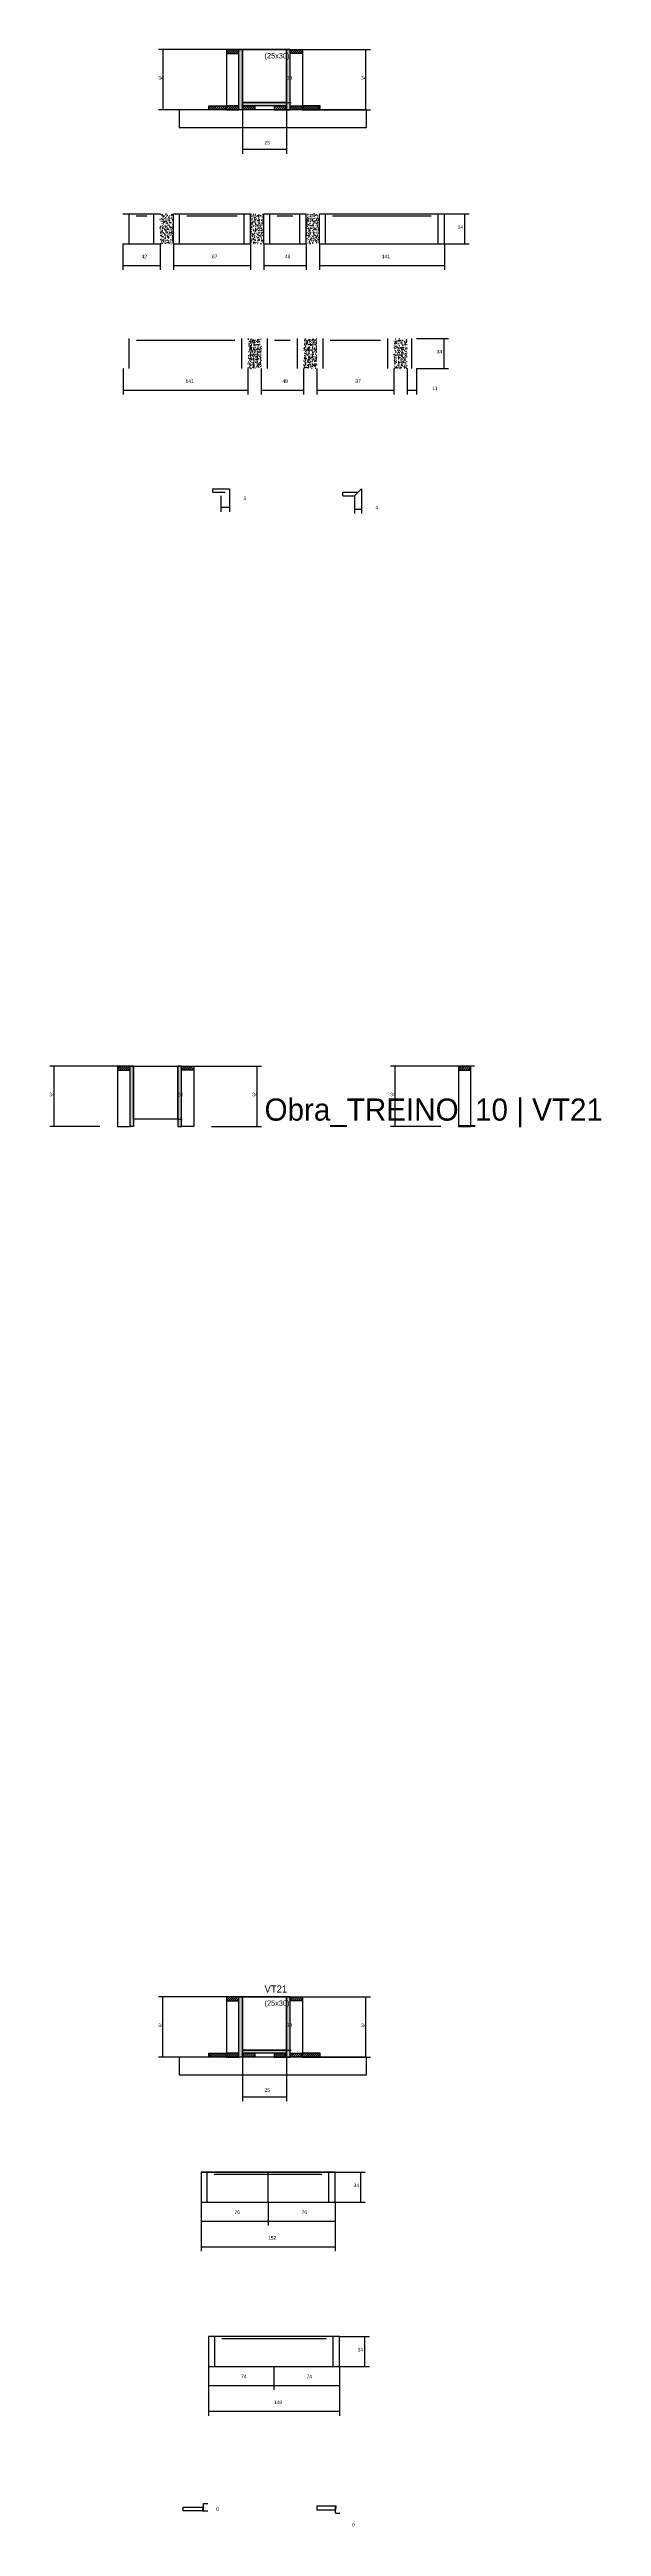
# Model space of a CAD drawing. Header units: metres. Extents: x -65046 to 21926, y -45195 to 1016.
# Drawn here: x 14157 to 14781, y -22598 to -19800 of the extents above; entities that cross this region are included whole.
import ezdxf

# ---------------------------------------------------------------- set-up
doc = ezdxf.new("R2010")
doc.units = ezdxf.units.M
for name, color, linetype in [('CONCRETO', 251, 'Continuous'), ('COTA', 241, 'Continuous'), ('Escoras', 2, 'Continuous'), ('Hachura', 253, 'Continuous'), ('LABEL_ID', 3, 'Continuous'), ('Madeira', 126, 'Continuous'), ('Painéis', 200, 'Continuous'), ('SARR_2.2x7', 40, 'Continuous'), ('SARR_EDITAR', 141, 'Continuous'), ('Texto Seção', 7, 'Continuous')]:
    doc.layers.add(name, color=color, linetype=linetype)

msp = doc.modelspace()

# ---------------------------------------------------------------- hatches: boundary and pattern name
at = {"layer": 'COTA'}
h = msp.add_hatch(dxfattribs=at)
h.set_pattern_fill('AR-CONC', scale=0.03)
h.paths.add_polyline_path([(14297.1, -19985.5), (14282.1, -19985.5), (14282.1, -20019.5), (14297.1, -20019.5)])
h = msp.add_hatch(dxfattribs=at)
h.set_pattern_fill('AR-CONC', scale=0.03)
h.paths.add_polyline_path([(14384.1, -20019.5), (14399.1, -20019.5), (14399.1, -19985.5), (14384.1, -19985.5)])
h = msp.add_hatch(dxfattribs=at)
h.set_pattern_fill('AR-CONC', scale=0.03)
h.paths.add_polyline_path([(14461.9, -19985.5), (14446.9, -19985.5), (14446.9, -20019.5), (14461.9, -20019.5)])
h = msp.add_hatch(dxfattribs=at)
h.set_pattern_fill('AR-CONC', scale=0.03)
h.paths.add_polyline_path([(14381.3, -20160.3), (14396.3, -20160.3), (14396.3, -20126.3), (14381.3, -20126.3)])
h = msp.add_hatch(dxfattribs=at)
h.set_pattern_fill('AR-CONC', scale=0.03)
h.paths.add_polyline_path([(14459.1, -20126.3), (14444.1, -20126.3), (14444.1, -20160.3), (14459.1, -20160.3)])
h = msp.add_hatch(dxfattribs=at)
h.set_pattern_fill('AR-CONC', scale=0.03)
h.paths.add_polyline_path([(14546.1, -20126.3), (14561.1, -20126.3), (14561.1, -20160.3), (14546.1, -20160.3)])
at = {"layer": 'Hachura'}
h = msp.add_hatch(dxfattribs=at)
h.set_pattern_fill('ANSI31', scale=0.5)
h.paths.add_polyline_path([(14371, -19804.4), (14371, -19800), (14371, -19800), (14357, -19800), (14357, -19800), (14357, -19804.4), (14357, -19804.4), (14371, -19804.4)])
h = msp.add_hatch(color=8, dxfattribs=at)
h.dxf.hatch_style = 1
h.paths.add_polyline_path([(14371, -19800), (14375, -19800), (14375, -19800), (14375, -19868), (14375, -19868), (14371, -19868), (14371, -19868), (14371, -19800)])
h = msp.add_hatch(color=8, dxfattribs=at)
h.dxf.hatch_style = 1
h.paths.add_polyline_path([(14429, -19800), (14425, -19800), (14425, -19800), (14425, -19868), (14425, -19868), (14429, -19868), (14429, -19868), (14429, -19800)])
h = msp.add_hatch(dxfattribs=at)
h.set_pattern_fill('ANSI31', scale=0.5)
h.paths.add_polyline_path([(14429, -19804.4), (14429, -19800), (14429, -19800), (14443, -19800), (14443, -19800), (14443, -19804.4), (14443, -19804.4), (14429, -19804.4)])
h = msp.add_hatch(dxfattribs=at)
h.set_pattern_fill('ANSI31', scale=0.5)
h.paths.add_polyline_path([(14337, -19868), (14337, -19863.6), (14337, -19863.6), (14357, -19863.6), (14357, -19863.6), (14357, -19868), (14357, -19868), (14337, -19868)])
h = msp.add_hatch(dxfattribs=at)
h.set_pattern_fill('ANSI31', scale=0.5)
h.paths.add_polyline_path([(14371, -19868), (14371, -19863.6), (14371, -19863.6), (14357, -19863.6), (14357, -19863.6), (14357, -19868), (14357, -19868), (14371, -19868)])
h = msp.add_hatch(color=8, dxfattribs=at)
h.dxf.hatch_style = 1
h.paths.add_polyline_path([(14375, -19863.6), (14375, -19860), (14375, -19860), (14425, -19860), (14425, -19860), (14425, -19863.6), (14425, -19863.6), (14375, -19863.6)])
h = msp.add_hatch(dxfattribs=at)
h.set_pattern_fill('ANSI31', scale=0.5)
h.paths.add_polyline_path([(14375, -19868), (14375, -19863.6), (14375, -19863.6), (14389, -19863.6), (14389, -19863.6), (14389, -19868), (14389, -19868), (14375, -19868)])
h = msp.add_hatch(dxfattribs=at)
h.set_pattern_fill('ANSI31', scale=0.5)
h.paths.add_polyline_path([(14425, -19868), (14425, -19863.6), (14425, -19863.6), (14411, -19863.6), (14411, -19863.6), (14411, -19868), (14411, -19868), (14425, -19868)])
h = msp.add_hatch(dxfattribs=at)
h.set_pattern_fill('ANSI31', scale=0.5)
h.paths.add_polyline_path([(14429, -19868), (14429, -19863.6), (14429, -19863.6), (14443, -19863.6), (14443, -19863.6), (14443, -19868), (14443, -19868), (14429, -19868)])
h = msp.add_hatch(dxfattribs=at)
h.set_pattern_fill('ANSI31', scale=0.5)
h.paths.add_polyline_path([(14463, -19868), (14463, -19863.6), (14463, -19863.6), (14443, -19863.6), (14443, -19863.6), (14443, -19868), (14443, -19868), (14463, -19868)])
h = msp.add_hatch(dxfattribs=at)
h.set_pattern_fill('ANSI31', scale=0.5)
h.paths.add_polyline_path([(14248.1, -20952.9), (14248.1, -20948.5), (14248.1, -20948.5), (14234.1, -20948.5), (14234.1, -20948.5), (14234.1, -20952.9), (14234.1, -20952.9), (14248.1, -20952.9)])
h = msp.add_hatch(color=8, dxfattribs=at)
h.dxf.hatch_style = 1
h.paths.add_polyline_path([(14248.1, -20948.5), (14252.1, -20948.5), (14252.1, -20948.5), (14252.1, -21016.5), (14252.1, -21016.5), (14248.1, -21016.5), (14248.1, -21016.5), (14248.1, -20948.5)])
h = msp.add_hatch(color=8, dxfattribs=at)
h.dxf.hatch_style = 1
h.paths.add_polyline_path([(14306.1, -20948.5), (14302.1, -20948.5), (14302.1, -20948.5), (14302.1, -21016.5), (14302.1, -21016.5), (14306.1, -21016.5), (14306.1, -21016.5), (14306.1, -20948.5)])
h = msp.add_hatch(dxfattribs=at)
h.set_pattern_fill('ANSI31', scale=0.5)
h.paths.add_polyline_path([(14306.1, -20952.9), (14306.1, -20948.5), (14306.1, -20948.5), (14320.1, -20948.5), (14320.1, -20948.5), (14320.1, -20952.9), (14320.1, -20952.9), (14306.1, -20952.9)])
h = msp.add_hatch(dxfattribs=at)
h.set_pattern_fill('ANSI31', scale=0.5)
h.paths.add_polyline_path([(14633.1, -20952.9), (14633.1, -20948.5), (14633.1, -20948.5), (14619.1, -20948.5), (14619.1, -20948.5), (14619.1, -20952.9), (14619.1, -20952.9), (14633.1, -20952.9)])
h = msp.add_hatch(dxfattribs=at)
h.set_pattern_fill('ANSI31', scale=0.5)
h.paths.add_polyline_path([(14371, -22004.4), (14371, -22000), (14371, -22000), (14357, -22000), (14357, -22000), (14357, -22004.4), (14357, -22004.4), (14371, -22004.4)])
h = msp.add_hatch(color=8, dxfattribs=at)
h.dxf.hatch_style = 1
h.paths.add_polyline_path([(14371, -22000), (14375, -22000), (14375, -22000), (14375, -22068), (14375, -22068), (14371, -22068), (14371, -22068), (14371, -22000)])
h = msp.add_hatch(color=8, dxfattribs=at)
h.dxf.hatch_style = 1
h.paths.add_polyline_path([(14429, -22000), (14425, -22000), (14425, -22000), (14425, -22068), (14425, -22068), (14429, -22068), (14429, -22068), (14429, -22000)])
h = msp.add_hatch(dxfattribs=at)
h.set_pattern_fill('ANSI31', scale=0.5)
h.paths.add_polyline_path([(14429, -22004.4), (14429, -22000), (14429, -22000), (14443, -22000), (14443, -22000), (14443, -22004.4), (14443, -22004.4), (14429, -22004.4)])
h = msp.add_hatch(dxfattribs=at)
h.set_pattern_fill('ANSI31', scale=0.5)
h.paths.add_polyline_path([(14337, -22068), (14337, -22063.6), (14337, -22063.6), (14357, -22063.6), (14357, -22063.6), (14357, -22068), (14357, -22068), (14337, -22068)])
h = msp.add_hatch(dxfattribs=at)
h.set_pattern_fill('ANSI31', scale=0.5)
h.paths.add_polyline_path([(14371, -22068), (14371, -22063.6), (14371, -22063.6), (14357, -22063.6), (14357, -22063.6), (14357, -22068), (14357, -22068), (14371, -22068)])
h = msp.add_hatch(color=8, dxfattribs=at)
h.dxf.hatch_style = 1
h.paths.add_polyline_path([(14375, -22063.6), (14375, -22060), (14375, -22060), (14425, -22060), (14425, -22060), (14425, -22063.6), (14425, -22063.6), (14375, -22063.6)])
h = msp.add_hatch(dxfattribs=at)
h.set_pattern_fill('ANSI31', scale=0.5)
h.paths.add_polyline_path([(14375, -22068), (14375, -22063.6), (14375, -22063.6), (14389, -22063.6), (14389, -22063.6), (14389, -22068), (14389, -22068), (14375, -22068)])
h = msp.add_hatch(dxfattribs=at)
h.set_pattern_fill('ANSI31', scale=0.5)
h.paths.add_polyline_path([(14425, -22068), (14425, -22063.6), (14425, -22063.6), (14411, -22063.6), (14411, -22063.6), (14411, -22068), (14411, -22068), (14425, -22068)])
h = msp.add_hatch(dxfattribs=at)
h.set_pattern_fill('ANSI31', scale=0.5)
h.paths.add_polyline_path([(14429, -22068), (14429, -22063.6), (14429, -22063.6), (14443, -22063.6), (14443, -22063.6), (14443, -22068), (14443, -22068), (14429, -22068)])
h = msp.add_hatch(dxfattribs=at)
h.set_pattern_fill('ANSI31', scale=0.5)
h.paths.add_polyline_path([(14463, -22068), (14463, -22063.6), (14463, -22063.6), (14443, -22063.6), (14443, -22063.6), (14443, -22068), (14443, -22068), (14463, -22068)])

# ---------------------------------------------------------------- linework, layer by layer
at = {"layer": 'CONCRETO'}
for points in [[(14375, -19800), (14375, -19800), (14375, -19800), (14375, -19800), (14425, -19800), (14425, -19800), (14425, -19800), (14425, -19860), (14375, -19860), (14375, -19800)], [(14375, -19860), (14425, -19860), (14425, -19800), (14375, -19800)], [(14252.1, -20948.5), (14252.1, -20948.5), (14252.1, -20948.5), (14252.1, -20948.5), (14302.1, -20948.5), (14302.1, -20948.5), (14302.1, -20948.5), (14302.1, -21008.5), (14252.1, -21008.5), (14252.1, -20948.5)], [(14375, -22000), (14375, -22000), (14375, -22000), (14375, -22000), (14425, -22000), (14425, -22000), (14425, -22000), (14425, -22060), (14375, -22060), (14375, -22000)], [(14375, -22060), (14425, -22060), (14425, -22000), (14375, -22000)]]:
    msp.add_lwpolyline(points, close=True, dxfattribs=at)
at = {"layer": 'COTA'}
for p, q in [((14375, -19800), (14280.4, -19800)), ((14285.4, -19868), (14285.4, -19800)), ((14425, -19860), (14425, -19800)), ((14425, -19800), (14430, -19800)), ((14443, -19800), (14519.5, -19800)), ((14514.5, -19868), (14514.5, -19800)), ((14375, -19863.6), (14375, -19917.7)), ((14425, -19860), (14430, -19860)), ((14425, -19863.6), (14425, -19917.7)), ((14337, -19868), (14280.4, -19868)), ((14463, -19868), (14519.5, -19868)), ((14375, -19912.7), (14425, -19912.7)), ((14603.2, -19985.5), (14631.3, -19985.5)), ((14626.3, -20019.5), (14626.3, -19985.5)), ((14240, -20019.5), (14240, -20048.9)), ((14282.1, -20019.5), (14282.1, -20048.9)), ((14297.1, -20019.5), (14297.1, -20048.9)), ((14384.1, -20019.5), (14384.1, -20048.9)), ((14399.1, -20019.5), (14399.1, -20048.9)), ((14446.9, -20019.5), (14446.9, -20048.9)), ((14461.9, -20019.5), (14461.9, -20048.9)), ((14603.2, -20019.5), (14631.3, -20019.5)), ((14603.2, -20019.5), (14603.2, -20048.9)), ((14240, -20043.9), (14282.1, -20043.9)), ((14297.1, -20043.9), (14384.1, -20043.9)), ((14399.1, -20043.9), (14446.9, -20043.9)), ((14461.9, -20043.9), (14603.2, -20043.9)), ((14571.7, -20126.3), (14607.7, -20126.3)), ((14602.7, -20160.3), (14602.7, -20126.3)), ((14240.3, -20160.3), (14240.3, -20189.7)), ((14381.3, -20160.3), (14381.3, -20189.7)), ((14396.3, -20160.3), (14396.3, -20189.7)), ((14444.1, -20160.3), (14444.1, -20189.7)), ((14459.1, -20160.3), (14459.1, -20189.7)), ((14546.1, -20160.3), (14546.1, -20189.7)), ((14561.1, -20160.3), (14561.1, -20189.7)), ((14571.7, -20160.3), (14571.7, -20189.7)), ((14571.7, -20160.3), (14607.7, -20160.3)), ((14240.3, -20184.7), (14381.3, -20184.7)), ((14396.3, -20184.7), (14444.1, -20184.7)), ((14459.1, -20184.7), (14546.1, -20184.7)), ((14561.1, -20184.7), (14571.7, -20184.7)), ((14350.8, -20304.2), (14350.8, -20322.1)), ((14360.3, -20296.2), (14360.3, -20322.1)), ((14501.5, -20304.2), (14501.5, -20324.1)), ((14509.5, -20296.2), (14509.5, -20324.1)), ((14350.8, -20317.1), (14360.3, -20317.1)), ((14501.5, -20319.1), (14509.5, -20319.1)), ((14252.1, -20948.5), (14157.5, -20948.5)), ((14162.5, -21016.5), (14162.5, -20948.5)), ((14302.1, -21008.5), (14302.1, -20948.5)), ((14302.1, -20948.5), (14307.1, -20948.5)), ((14320.1, -20948.5), (14396.6, -20948.5)), ((14391.6, -21016.5), (14391.6, -20948.5)), ((14637.1, -20948.5), (14542.4, -20948.5)), ((14547.4, -21016.5), (14547.4, -20948.5)), ((14302.1, -21008.5), (14307.1, -21008.5)), ((14214.1, -21016.5), (14157.5, -21016.5)), ((14340.1, -21016.5), (14396.6, -21016.5)), ((14599.1, -21016.5), (14542.4, -21016.5)), ((14375, -22000), (14280.3, -22000)), ((14285.3, -22068), (14285.3, -22000)), ((14425, -22060), (14425, -22000)), ((14425, -22000), (14430, -22000)), ((14443, -22000), (14519.5, -22000)), ((14514.5, -22068), (14514.5, -22000)), ((14337, -22068), (14280.3, -22068)), ((14375, -22063.6), (14375, -22117.7)), ((14425, -22060), (14430, -22060)), ((14425, -22063.6), (14425, -22117.7)), ((14463, -22068), (14519.5, -22068)), ((14375, -22112.7), (14425, -22112.7)), ((14479.8, -22197.8), (14513.7, -22197.8)), ((14508.7, -22231.8), (14508.7, -22197.8)), ((14479.8, -22231.8), (14513.7, -22231.8)), ((14484.5, -22383.5), (14518.4, -22383.5)), ((14513.4, -22417.5), (14513.4, -22383.5)), ((14484.5, -22417.5), (14518.4, -22417.5))]:
    msp.add_line(p, q, dxfattribs=at)
at = {"layer": 'Escoras'}
for p, q in [((14328.3, -22231.8), (14328.3, -22287.3)), ((14328.3, -22231.8), (14328.3, -22258.2)), ((14404, -22231.8), (14404, -22258.2)), ((14404, -22231.8), (14404, -22258.2)), ((14479.8, -22231.8), (14479.8, -22287.3)), ((14479.8, -22231.8), (14479.8, -22258.2)), ((14328.3, -22253.2), (14404, -22253.2)), ((14404, -22253.2), (14479.8, -22253.2)), ((14328.3, -22282.3), (14479.8, -22282.3)), ((14336.7, -22417.5), (14336.7, -22473)), ((14336.7, -22417.5), (14336.7, -22443.9)), ((14336.7, -22438.9), (14410.6, -22438.9)), ((14410.6, -22417.5), (14410.6, -22443.9)), ((14410.6, -22417.5), (14410.6, -22443.9)), ((14410.6, -22438.9), (14484.5, -22438.9)), ((14484.5, -22417.5), (14484.5, -22473)), ((14484.5, -22417.5), (14484.5, -22443.9)), ((14336.7, -22468), (14484.5, -22468)), ((14330, -22580.4), (14336.1, -22580.4)), ((14331.1, -22580.4), (14331.1, -22572.4)), ((14331.1, -22572.4), (14336.1, -22572.4)), ((14480.9, -22575.2), (14475.1, -22575.2)), ((14480.1, -22583.2), (14480.1, -22575.2)), ((14480.1, -22583.2), (14485.1, -22583.2))]:
    msp.add_line(p, q, dxfattribs=at)
at = {"layer": 'Madeira'}
for points in [[(14371, -19804.4), (14371, -19800), (14357, -19800), (14357, -19804.4)], [(14371, -19800), (14357, -19800), (14357, -19868), (14371, -19868)], [(14429, -19804.4), (14429, -19800), (14443, -19800), (14443, -19804.4)], [(14429, -19800), (14443, -19800), (14443, -19868), (14429, -19868)], [(14337, -19868), (14337, -19863.6), (14357, -19863.6), (14357, -19868)], [(14371, -19868), (14371, -19863.6), (14357, -19863.6), (14357, -19868)], [(14375, -19868), (14375, -19863.6), (14389, -19863.6), (14389, -19868)], [(14425, -19868), (14425, -19863.6), (14411, -19863.6), (14411, -19868)], [(14429, -19868), (14429, -19863.6), (14443, -19863.6), (14443, -19868)], [(14463, -19868), (14463, -19863.6), (14443, -19863.6), (14443, -19868)], [(14303.6, -19888), (14515.1, -19888), (14515.1, -19868), (14303.6, -19868)], [(14248.1, -20952.9), (14248.1, -20948.5), (14234.1, -20948.5), (14234.1, -20952.9)], [(14248.1, -20948.5), (14234.1, -20948.5), (14234.1, -21016.5), (14248.1, -21016.5)], [(14306.1, -20952.9), (14306.1, -20948.5), (14320.1, -20948.5), (14320.1, -20952.9)], [(14306.1, -20948.5), (14320.1, -20948.5), (14320.1, -21016.5), (14306.1, -21016.5)], [(14633.1, -20952.9), (14633.1, -20948.5), (14619.1, -20948.5), (14619.1, -20952.9)], [(14633.1, -20948.5), (14619.1, -20948.5), (14619.1, -21016.5), (14633.1, -21016.5)], [(14371, -22004.4), (14371, -22000), (14357, -22000), (14357, -22004.4)], [(14371, -22000), (14357, -22000), (14357, -22068), (14371, -22068)], [(14429, -22004.4), (14429, -22000), (14443, -22000), (14443, -22004.4)], [(14429, -22000), (14443, -22000), (14443, -22068), (14429, -22068)], [(14303.5, -22088), (14515.1, -22088), (14515.1, -22068), (14303.5, -22068)], [(14337, -22068), (14337, -22063.6), (14357, -22063.6), (14357, -22068)], [(14371, -22068), (14371, -22063.6), (14357, -22063.6), (14357, -22068)], [(14375, -22068), (14375, -22063.6), (14389, -22063.6), (14389, -22068)], [(14425, -22068), (14425, -22063.6), (14411, -22063.6), (14411, -22068)], [(14429, -22068), (14429, -22063.6), (14443, -22063.6), (14443, -22068)], [(14463, -22068), (14463, -22063.6), (14443, -22063.6), (14443, -22068)]]:
    msp.add_lwpolyline(points, close=True, dxfattribs=at)
at = {"layer": 'Painéis'}
for p, q in [((14375, -19868), (14375, -19800)), ((14425, -19868), (14425, -19800)), ((14375, -19860), (14425, -19860)), ((14375, -19863.6), (14375, -19860)), ((14425, -19863.6), (14425, -19860)), ((14240, -19985.5), (14282.1, -19985.5)), ((14297.1, -19985.5), (14384.1, -19985.5)), ((14297.1, -20019.5), (14297.1, -19985.5)), ((14384.1, -20019.5), (14384.1, -19985.5)), ((14399.1, -19985.5), (14446.9, -19985.5)), ((14399.1, -20019.5), (14399.1, -19985.5)), ((14446.9, -20019.5), (14446.9, -19985.5)), ((14461.9, -19985.5), (14603.2, -19985.5)), ((14461.9, -20019.5), (14461.9, -19985.5)), ((14603.2, -20019.5), (14603.2, -19985.5)), ((14240, -20019.5), (14282.1, -20019.5)), ((14297.1, -20019.5), (14384.1, -20019.5)), ((14399.1, -20019.5), (14446.9, -20019.5)), ((14461.9, -20019.5), (14603.2, -20019.5)), ((14375, -22068), (14375, -22000)), ((14425, -22068), (14425, -22000)), ((14375, -22060), (14425, -22060)), ((14375, -22063.6), (14375, -22060)), ((14425, -22063.6), (14425, -22060)), ((14328.3, -22197.8), (14479.8, -22197.8)), ((14404, -22231.8), (14404, -22197.8)), ((14479.8, -22231.8), (14479.8, -22197.8)), ((14328.3, -22231.8), (14479.8, -22231.8))]:
    msp.add_line(p, q, dxfattribs=at)
for points in [[(14371, -19800), (14375, -19800), (14375, -19868), (14371, -19868)], [(14429, -19800), (14425, -19800), (14425, -19868), (14429, -19868)], [(14375, -19863.6), (14375, -19860), (14425, -19860), (14425, -19863.6)], [(14248.1, -20948.5), (14252.1, -20948.5), (14252.1, -21016.5), (14248.1, -21016.5)], [(14306.1, -20948.5), (14302.1, -20948.5), (14302.1, -21016.5), (14306.1, -21016.5)], [(14371, -22000), (14375, -22000), (14375, -22068), (14371, -22068)], [(14429, -22000), (14425, -22000), (14425, -22068), (14429, -22068)], [(14375, -22063.6), (14375, -22060), (14425, -22060), (14425, -22063.6)], [(14328.3, -22231.8), (14479.8, -22231.8), (14479.8, -22197.8), (14328.3, -22197.8)], [(14336.7, -22417.5), (14484.5, -22417.5), (14484.5, -22383.5), (14336.7, -22383.5)], [(14330, -22580.4), (14308, -22580.4), (14308, -22576.4), (14330.5, -22576.4)], [(14480.9, -22575.2), (14458.9, -22575.2), (14458.9, -22579.2), (14480.5, -22579.2)]]:
    msp.add_lwpolyline(points, close=True, dxfattribs=at)
at = {"layer": 'SARR_2.2x7'}
for p, q in [((14247, -20019.5), (14247, -19985.5)), ((14255, -19987.7), (14267.1, -19987.7)), ((14275.1, -20019.5), (14275.1, -19985.5)), ((14304.1, -20019.5), (14304.1, -19985.5)), ((14312.1, -19987.7), (14369.1, -19987.7)), ((14377.1, -20019.5), (14377.1, -19985.5)), ((14406.1, -20019.5), (14406.1, -19985.5)), ((14414.1, -19987.7), (14431.9, -19987.7)), ((14439.9, -20019.5), (14439.9, -19985.5)), ((14468.9, -20019.5), (14468.9, -19985.5)), ((14476.9, -19987.7), (14588.2, -19987.7)), ((14596.2, -20019.5), (14596.2, -19985.5)), ((14247.3, -20160.3), (14247.3, -20126.3)), ((14255.3, -20128.5), (14366.3, -20128.5)), ((14374.3, -20160.3), (14374.3, -20126.3)), ((14403.3, -20160.3), (14403.3, -20126.3)), ((14411.3, -20128.5), (14429.1, -20128.5)), ((14437.1, -20160.3), (14437.1, -20126.3)), ((14466.1, -20160.3), (14466.1, -20126.3)), ((14474.1, -20128.5), (14531.1, -20128.5)), ((14539.1, -20160.3), (14539.1, -20126.3)), ((14341.8, -20300.2), (14341.8, -20296.2)), ((14341.8, -20296.2), (14360.3, -20296.2)), ((14341.8, -20300.2), (14355.6, -20300.2)), ((14488.3, -20300.2), (14505.4, -20300.2)), ((14488.3, -20304.2), (14488.3, -20300.2)), ((14488.3, -20304.2), (14501.5, -20304.2)), ((14501.5, -20304.2), (14509.5, -20296.2)), ((14335.3, -22231.8), (14335.3, -22197.8)), ((14343.3, -22200), (14404, -22200)), ((14404, -22200), (14464.8, -22200)), ((14472.8, -22231.8), (14472.8, -22197.8)), ((14343.7, -22417.5), (14343.7, -22383.5)), ((14477.5, -22417.5), (14477.5, -22383.5)), ((14351.7, -22385.7), (14410.6, -22385.7)), ((14410.6, -22385.7), (14469.5, -22385.7))]:
    msp.add_line(p, q, dxfattribs=at)
at = {"layer": 'SARR_EDITAR'}
msp.add_line((14566.4, -20160.3), (14566.4, -20126.3), dxfattribs=at)

# ---------------------------------------------------------------- texts
at = {"layer": 'COTA'}
for s, p in [('34', (14279.9, -19834)), ('30', (14425, -19834)), ('34', (14509, -19834)), ('25', (14400, -19907.2)), ('34', (14618.1, -20002.5)), ('42', (14261, -20035.8)), ('87', (14340.6, -20035.8)), ('48', (14423, -20035.8)), ('141', (14532.5, -20035.7)), ('34', (14594.5, -20143.3)), ('141', (14310.8, -20176.6)), ('48', (14420.2, -20176.6)), ('87', (14502.6, -20176.6)), ('11', (14589.3, -20184.7)), ('5', (14376.3, -20309)), ('4', (14525.3, -20319.1)), ('34', (14157, -20982.5)), ('30', (14302.1, -20982.5)), ('34', (14386.1, -20982.5)), ('34', (14541.9, -20982.5)), ('34', (14279.8, -22034)), ('30', (14425, -22034)), ('34', (14509, -22034)), ('25', (14400, -22107.2)), ('34', (14500.5, -22214.8)), ('34', (14505.2, -22400.5))]:
    msp.add_text(s, height=4, dxfattribs=at).set_placement(p)
at = {"layer": 'Escoras'}
for s, p in [('76', (14366.1, -22245.1)), ('76', (14441.9, -22245.1)), ('152', (14404, -22274.2)), ('74', (14373.6, -22430.7)), ('74', (14447.5, -22430.7)), ('148', (14410.6, -22459.9)), ('0', (14345.4, -22580.5)), ('0', (14498.8, -22598.1))]:
    msp.add_text(s, height=4, dxfattribs=at).set_placement(p)
at = {"layer": 'LABEL_ID'}
msp.add_text('Obra_TREINO_10 | VT21', height=25, dxfattribs=at).set_placement((14400, -21010))
at = {"layer": 'Texto Seção'}
for s, height, p in [('(25x30)', 6, (14400, -19810)), ('VT21', 8, (14400, -21995)), ('(25x30)', 6, (14400, -22010))]:
    msp.add_text(s, height=height, dxfattribs=at).set_placement(p)

doc.saveas('drawing.dxf')
